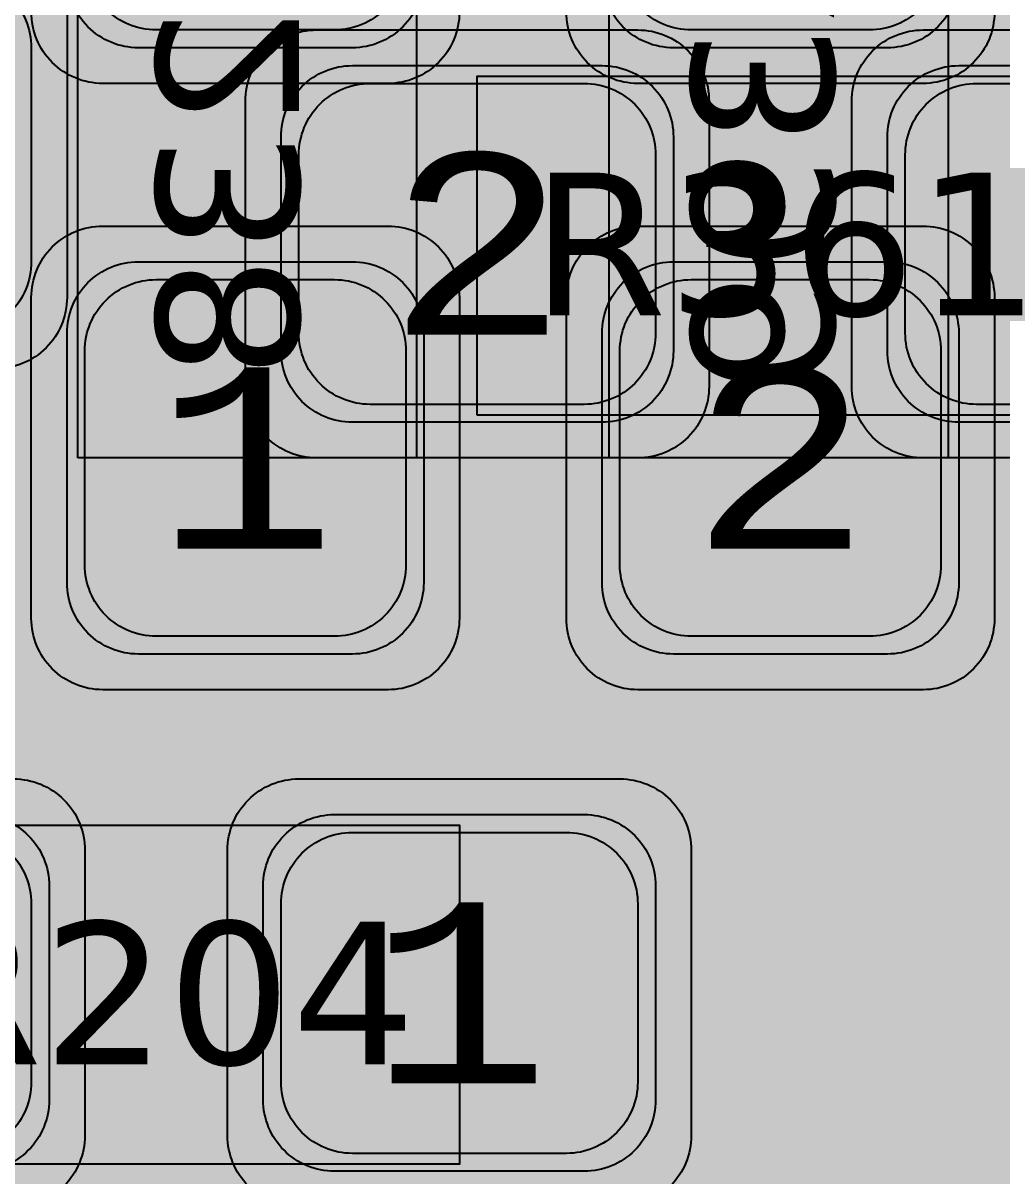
# Model space of a CAD drawing. Extents: x -28 to 199, y -61 to 255.
# Drawn here: x 124.627 to 127.371, y 95.887 to 99.119 of the extents above; entities that cross this region are included whole.
import ezdxf
from ezdxf.enums import TextEntityAlignment as Align

# ---------------------------------------------------------------- set-up
doc = ezdxf.new("R2010")
doc.units = 0
doc.header["$MEASUREMENT"] = 0
for name, color, linetype in [('ASSEMBLY_OUTLINES_BTM', 191, 'CONTINUOUS'), ('ASSEMBLY_OUTLINES_TOP', 102, 'CONTINUOUS'), ('ASSEMBLY_PART_NUMBERS_BTM', 191, 'CONTINUOUS'), ('ASSEMBLY_PART_NUMBERS_TOP', 102, 'CONTINUOUS'), ('ASSEMBLY_REF_DES_BTM', 191, 'CONTINUOUS'), ('ASSEMBLY_REF_DES_TOP', 102, 'CONTINUOUS'), ('DRILL_DRAWING', 21, 'CONTINUOUS'), ('GENERATED_SILKSCREEN_BTM', 255, 'CONTINUOUS'), ('GENERATED_SILKSCREEN_TOP', 140, 'CONTINUOUS'), ('PART_PADS_SMD_BTM', 10, 'CONTINUOUS'), ('PART_PADS_SMD_TOP', 150, 'CONTINUOUS'), ('PIN_NUMBERS_BTM', 8, 'CONTINUOUS'), ('PIN_NUMBERS_TOP', 8, 'CONTINUOUS'), ('PLACEMENT_OUTLINES_BTM', 222, 'CONTINUOUS'), ('PLACEMENT_OUTLINES_TOP', 130, 'CONTINUOUS'), ('PLANE_DATA_LAYER_2', 230, 'CONTINUOUS'), ('PLANE_SHAPES_LAYER_2', 230, 'CONTINUOUS'), ('PLANE_SHAPES_LAYER_3', 81, 'CONTINUOUS'), ('SILKSCREEN_OUTLINES_BTM', 211, 'CONTINUOUS'), ('SILKSCREEN_OUTLINES_TOP', 150, 'CONTINUOUS'), ('SILKSCREEN_REF_DES_BTM', 211, 'CONTINUOUS'), ('SILKSCREEN_REF_DES_TOP', 150, 'CONTINUOUS'), ('SOLDERMASK_PADS_BTM', 12, 'CONTINUOUS'), ('SOLDERMASK_PADS_TOP', 180, 'CONTINUOUS'), ('SOLDERPASTE_PADS_BTM', 12, 'CONTINUOUS'), ('SOLDERPASTE_PADS_TOP', 180, 'CONTINUOUS'), ('TRACES_LAYER_BOTTOM', 10, 'CONTINUOUS'), ('TRACES_LAYER_TOP', 150, 'CONTINUOUS')]:
    doc.layers.add(name, color=color, linetype=linetype)
doc.styles.add('COURIER_NEW', font='COUR.TTF')
doc.styles.add('VERDANA', font='verdana.TTF')
doc.styles.add('VERIBEST_GERBER_0', font='txt')

msp = doc.modelspace()

# ---------------------------------------------------------------- hatches: boundary and pattern name
at = {"layer": 'PLANE_DATA_LAYER_2'}
h = msp.add_hatch(color=256, dxfattribs=at)
h.paths.add_polyline_path([(136.977938, 104.900788, -0.0425166317903881), (136.97684, 104.887899, 0.0425189371191998), (136.969634, 104.803321), (136.969634, 103.8357, -0.1989099556854013), (136.947316, 103.781819), (133.471447, 100.30595, 0.1989122151386173), (133.325, 99.952397), (133.325, 93.813669, -0.1989099556853327), (133.302682, 93.759788), (129.846447, 90.303553, 0.1989122151386193), (129.7, 89.95), (129.7, 82.880885, -0.1989099556853327), (129.677682, 82.827004), (125.372996, 78.522318, -0.1989133663344686), (125.319114, 78.5), (124.008004, 78.5, -0.414213562373095), (123.931804, 78.5762), (123.931804, 78.576201, -0.198909955685367), (123.954122, 78.630082), (124.017393, 78.693353, 0.19891218827251), (124.141873, 78.993873), (124.141873, 81.897836, 0.1989121882725186), (124.017393, 82.198356), (121.315166, 84.900583, 0.1989121882725186), (121.014646, 85.025063), (118.085686, 85.025063, 0.1989121882725125), (117.785166, 84.900583), (115.869335, 82.984752, -0.1989133663344686), (115.815453, 82.962434), (111.980365, 82.962434, 0.1989121882725186), (111.679845, 82.837954), (103.605966, 74.764075, -0.6681819935816116), (103.475884, 74.817956), (103.475884, 75.719902, -0.198909955685367), (103.498202, 75.773783), (112.132258, 84.407839, 0.1989121882725186), (112.256738, 84.708359), (112.256738, 87.766792, -0.5791985093720466), (112.371403, 87.832571, 0.9207095428459576), (113.229816, 89.056434, -0.4687192040466884), (113.229816, 89.173566, 0.4687157595514411), (113.229816, 90.326434, -0.4687192040466884), (113.229816, 90.443566, 0.606460415148791), (112.947726, 91.743467, -0.3380635491738142), (112.891615, 91.816971), (112.891615, 91.816972, -0.1989099556853327), (112.913933, 91.870853), (113.850887, 92.807807, -0.4969605349260798), (113.971222, 92.791213, 0.0686227819462532), (114.033421, 92.709116), (117.000682, 89.741856, -0.198909955685367), (117.023, 89.687975), (117.023, 88.767429, -0.228048003750335), (116.994354, 88.707889, 2.854432025872091), (117.805646, 88.707889, -0.228048003750335), (117.777, 88.767429), (117.777, 89.875696, 0.1989121654681639), (117.666579, 90.142275), (114.699318, 93.109536, -0.1989099556853327), (114.677, 93.163417), (114.677, 100.732571, -0.228048003750335), (114.705646, 100.792111, 0.8407221043194625), (114.090183, 101.915205, -0.5141069145394279), (113.989386, 101.987326), (113.989386, 107.618063, -0.6172571328269955), (114.111169, 107.679126, 1.9943987198418727), (114.111169, 108.720874, -0.617257132826957), (113.989386, 108.781937), (113.989386, 126.654985, 0.032533120066096), (113.985795, 126.710116, -0.0325342524810923), (113.985151, 126.720001), (113.985151, 126.720002, -0.6681819935815638), (114.115233, 126.773883), (114.280695, 126.608421, 0.1989121654681736), (114.547274, 126.498), (122.056386, 126.498, -0.1989133663344687), (122.110268, 126.475682), (126.281524, 122.304426, -0.198909955685367), (126.303842, 122.250545), (126.303842, 122.119158, 0.1236662247943365), (126.348588, 121.941012, -0.1606780001424822), (126.356831, 121.893987, 0.3606560929037287), (126.788539, 121.185359, -0.7687174069834758), (126.778046, 121.038457, 7.647506935409171), (127.111461, 121.014641, -0.7687174069834617), (127.121954, 121.161543, 0.6405844281364371), (127.405646, 122.307889, -0.2280480037503427), (127.377, 122.367429), (127.377, 126.6738, -0.414213562373095), (127.4532, 126.75), (128.865978, 126.75, -0.414213562373095), (128.942178, 126.6738), (128.942178, 126.673799, -0.1989099556854013), (128.91986, 126.619918), (128.533421, 126.233479, 0.1989121654681667), (128.423, 125.9669), (128.423, 123.567429, -0.2280480037503427), (128.394354, 123.507889, 2.8544320258721156), (129.205646, 123.507889, -0.2280480037503427), (129.177, 123.567429), (129.177, 125.779179, -0.1989099556854013), (129.199318, 125.83306), (129.986579, 126.62032, 0.0741021212229936), (130.052722, 126.70963, -0.277099918590679), (130.119973, 126.75), (130.174273, 126.75, -0.403683824490227), (130.250423, 126.676549, 0.1956893404127855), (130.451391, 126.229628, -0.2050724899553478), (130.475, 126.174486), (130.475, 122.295253, 0.1989121882725126), (130.59948, 121.994733), (131.330527, 121.263686, -0.1989099556854013), (131.352845, 121.209805), (131.352845, 114.763663, -0.8295497216643613), (131.205645, 114.735997, 0.8295609199568306), (129.95, 114.500001), (129.95, 114.499999, 0.8295609199568306), (131.205645, 114.264003, -0.8295497216643613), (131.352845, 114.236337), (131.352845, 111.668815, -0.198909955685367), (131.330527, 111.614934), (130.692799, 110.977206, 0.1989121882725064), (130.568319, 110.676686), (130.568319, 108.164856, -0.5413714910477632), (130.461467, 108.095093, 0.5413712452295936), (129.55, 107.500001), (129.55, 107.499999, 0.5413712452295937), (130.461467, 106.904907, -0.5413714910477633), (130.568319, 106.835144), (130.568319, 97.583681, 0.1490008545897866), (130.64056, 97.346645, -0.1489978148350905), (130.653512, 97.304146), (130.653512, 97.304145, -0.1942207066511618), (130.632158, 97.251246, 0.5485069438402771), (130.888539, 96.185359, -0.7687174069834758), (130.878046, 96.038457, 7.647506935409185), (131.211461, 96.014641, -0.7687174069834617), (131.221954, 96.161543, 0.6100588580781182), (131.548609, 97.270372, -0.2050724899553477), (131.525, 97.325514), (131.525, 97.477, 0.1677021551964094), (131.434538, 97.739125, -0.1677006453007844), (131.418319, 97.786122), (131.418319, 99.596475, -0.6231693714019529), (131.541139, 99.656749, 0.6231768727902992), (132.75, 100.25, 0.2119397726903838), (132.503162, 100.806173, -0.3779195606310377), (132.491822, 100.906327, 0.943356937975585), (131.551481, 101.648536, -0.6897061753667568), (131.418319, 101.69915), (131.418319, 102.749052, -0.7432602490610456), (131.558052, 102.791123, 0.507237571601238), (132.605828, 102.741787, -0.1165650662333721), (132.633526, 102.76327, 0.0896815058504722), (132.757792, 102.84948), (133.304231, 103.395919, 0.1989121882725186), (133.428711, 103.696439), (133.428711, 113.150158, -0.198909955685367), (133.451029, 113.204039), (134.00052, 113.75353, 0.1989121882725125), (134.125, 114.05405), (134.125, 115.174486, -0.2050724899553477), (134.148609, 115.229628, 2.4974351542811806), (133.251391, 115.229628, -0.2050724899553478), (133.275, 115.174486), (133.275, 114.261653, -0.198909955685367), (133.252682, 114.207772), (132.703191, 113.658281, 0.1989121882725126), (132.578711, 113.357761), (132.578711, 103.904042, -0.1989099556853327), (132.556393, 103.850161), (132.460599, 103.754367, -0.3152207587686722), (132.374533, 103.739179, 0.3712566469041549), (131.558052, 103.508877, -0.7432602490609853), (131.418319, 103.550948), (131.418319, 110.469083, -0.1989099556854013), (131.440637, 110.522964), (132.078365, 111.160692, 0.1989121882725248), (132.202845, 111.461212), (132.202845, 119.995489, -0.6681819935816593), (132.332927, 120.04937), (136.401408, 115.980889, -0.1989099556853327), (136.423726, 115.927008), (136.423726, 114.512395, -0.1989099556853327), (136.401408, 114.458514), (135.933735, 113.990841, -0.6681819935816593), (135.803653, 114.044722), (135.803653, 114.044723, -0.0900388652559256), (135.808516, 114.071509, 4.621395072748782), (135.428491, 113.691484, -0.5237901792127903), (135.531477, 113.620147), (135.531477, 113.620146, -0.1989099556853327), (135.509159, 113.566265), (133.808701, 111.865807, 0.1989122151386246), (133.662254, 111.512254), (133.662254, 107.537746, 0.1989122151386246), (133.808701, 107.184193), (135.333909, 105.658985, -0.1650613667127099), (135.355574, 105.615061, 0.6437565302444234), (136.487538, 105.270109, -0.5051906878791393), (136.609743, 105.259398, 0.1480370251817164), (136.933858, 104.969889, -0.2917988228267626), (136.977938, 104.900789)], flags=0)
h.paths.add_polyline_path([(113.85, 87, -0.9999999999999999), (115.15, 87, -0.9999999999999999)], flags=0)
h.paths.add_polyline_path([(115.25, 125.5, -0.9999999999999999), (116.55000000000001, 125.5, -0.9999999999999999)], flags=0)
h.paths.add_polyline_path([(114.75, 123, -0.9999999999999999), (116.75, 123, -0.9999999999999999)], flags=0)
h.paths.add_polyline_path([(116.232776, 95.682577, 0.7726673183828902), (117.45, 95.999999), (117.45, 96, 0.7083066378647846), (116.29314, 96.40693, -0.531760018124995), (116.167224, 96.417423, 0.772667318382902), (114.95, 96.100001), (114.95, 96.1, 0.7083066378647764), (116.10686, 95.69307, -0.5317600181249857)], flags=0)
h.paths.add_polyline_path([(117.421331, 99.860255, 3.363991928619301), (117.304585, 100.560731, -0.5417095603560502), (117.178669, 100.539745, 3.3639919286193174), (117.295415, 99.839269, -0.5417095603560539)], flags=0)
h.paths.add_polyline_path([(117.44999999999999, 92.3, -0.9999999999999999), (118.75, 92.3, -0.9999999999999999)], flags=0)
h.paths.add_polyline_path([(119.55, 113.4, -0.9999999999999999), (120.85000000000001, 113.4, -0.9999999999999999)], flags=0)
h.paths.add_polyline_path([(119.75, 109.5, -0.9999999999999999), (121.25, 109.5, -0.9999999999999999)], flags=0)
h.paths.add_polyline_path([(120.35, 98.8, -0.9999999999999999), (121.65, 98.8, -0.9999999999999999)], flags=0)
h.paths.add_polyline_path([(120.35, 111.4, -0.9999999999999999), (121.65, 111.4, -0.9999999999999999)], flags=0)
h.paths.add_polyline_path([(120.457283, 123.057713, -0.5359062211731089), (120.330385, 123.05719, 1.3513703040546192), (119.123088, 121.573751, -0.3050494922752397), (119.170567, 121.503171), (119.170567, 121.50317, -0.198909955685367), (119.148249, 121.449289), (118.350727, 120.651767, 0.1989121882725187), (118.226247, 120.351247), (118.226247, 106.65885, -0.198909955685367), (118.203929, 106.604969), (117.471074, 105.872114, -0.205074051956066), (117.415388, 105.849817, 2.455220229755274), (118.05, 105.2), (118.05, 105.199998, 0.0059190874028198), (118.049817, 105.215386, -0.0058690278396138), (118.049796, 105.217175), (118.049796, 105.217193, -0.198909955685367), (118.072114, 105.271074), (118.951767, 106.150727, 0.1989121882725038), (119.076247, 106.451247), (119.076247, 120.143644, -0.198909955685367), (119.098565, 120.197525), (120.108818, 121.207778, -0.0494623730732118), (120.12045, 121.217311, 0.0494618080928846), (120.185326, 121.27048), (120.787867, 121.873021, 0.0494618080928846), (120.841036, 121.937897, -0.0494623730731728), (120.850569, 121.949529), (120.928926, 122.027886, -0.2050740519560306), (120.984612, 122.050183, 1.6971064696081972)], flags=0)
h.paths.add_polyline_path([(121.25, 117.75, -0.9999999999999999), (122.75, 117.75, -0.9999999999999999)], flags=0)
h.paths.add_polyline_path([(122.05, 111.4, -0.9999999999999999), (123.35000000000001, 111.4, -0.9999999999999999)], flags=0)
h.paths.add_polyline_path([(123.29571, 88.162026, 1.6796277836471416), (121.75, 89), (121.75, 88.999999, 0.2324567467697626), (122.139102, 88.20829, -0.3917746108587368), (122.156291, 88.106204, 0.1460189195089194), (122.05, 87.750001), (122.05, 87.75, 1.2874404369000827), (123.270422, 88.061638, -0.3917717789363406)], flags=0)
h.paths.add_polyline_path([(122.65, 105.6, 3.3327468859538776), (123.044022, 106.197474, -0.5991018826014798), (122.939092, 106.281417, 0.0458969718785636), (122.95, 106.399998), (122.95, 106.4, 0.9999999999999999), (121.65, 106.4, 0.2331537315633807), (121.904279, 105.88434, -0.74720291741978), (121.851814, 105.747931, 2.557353807463251), (122.45, 105.1, 0.2331537315633762), (122.195721, 105.61566, -0.74720291741978), (122.248186, 105.752069, 0.121739685827647), (122.555978, 105.802526, -0.599101882601538), (122.660908, 105.718583, 0.0458969718785636), (122.65, 105.600002)], flags=0)
h.paths.add_polyline_path([(123.776372, 102.215741, 2.268015238537925), (122.670454, 102.273947, -0.1736308664859839), (122.687772, 102.22558, -0.157828441953958), (122.673316, 102.180924, 1.8365540169308305), (123.763761, 102.123532, -0.3408039055902447)], flags=0)
h.paths.add_polyline_path([(125.85, 89.1, -0.9999999999999999), (127.15, 89.1, -0.9999999999999999)], flags=0)
h.paths.add_polyline_path([(126.05, 118.8, -0.9999999999999999), (127.35000000000001, 118.8, -0.9999999999999999)], flags=0)
h.paths.add_polyline_path([(126.25, 103.7, -0.9999999999999999), (127.55000000000001, 103.7, -0.9999999999999999)], flags=0)
h.paths.add_polyline_path([(126.35, 85.4, -0.9999999999999999), (127.65, 85.4, -0.9999999999999999)], flags=0)
h.paths.add_polyline_path([(126.35, 87.3, -0.9999999999999999), (127.65, 87.3, -0.9999999999999999)], flags=0)
h.paths.add_polyline_path([(126.75, 115.5, -0.9999999999999999), (128.25, 115.5, -0.9999999999999999)], flags=0)
h.paths.add_polyline_path([(127.25, 83.2, -0.9999999999999999), (128.55, 83.2, -0.9999999999999999)], flags=0)
h.paths.add_polyline_path([(129.5, 95.5), (129.5, 95.500001, 0.2347951257838049), (129.202889, 96.097823, -0.2347971625886518), (129.172702, 96.158562), (129.172702, 96.158563, -0.1989099556854013), (129.19502, 96.212444), (129.356027, 96.373451, 0.1989121882725038), (129.480507, 96.673971), (129.480507, 106.455132, 0.1989121882725038), (129.356027, 106.755652), (126.719253, 109.392426, -0.198909955685367), (126.696935, 109.446307), (126.696935, 110.90022, -0.67775882677704), (126.828419, 110.952662, 2.507233776086384), (126.828419, 111.847338, -0.6777588267769905), (126.696935, 111.89978), (126.696935, 112.86566, 0.1989121882725038), (126.572455, 113.16618), (124.983033, 114.755602, -0.1989099556854013), (124.960715, 114.809483), (124.960715, 119.828112, -0.198909955685367), (124.983033, 119.881993), (125.328926, 120.227886, -0.205074051956065), (125.384612, 120.250183, 2.4552148235298628), (124.75, 120.900002, 0.0059190874028197), (124.750183, 120.884614, -0.0058690278396127), (124.750204, 120.882825), (124.750204, 120.882807, -0.198909955685367), (124.727886, 120.828926), (124.494453, 120.595493, -0.6681819935815638), (124.364371, 120.649374), (124.364371, 120.717126, 0.1989121882725125), (124.239891, 121.017646), (123.147318, 122.110219, -0.198909955685367), (123.125, 122.1641), (123.125, 122.174486, -0.2050724899553477), (123.148609, 122.229628, 2.4974351542811517), (122.251391, 122.229628, -0.2050724899553829), (122.275, 122.174486), (122.275, 121.956497, 0.1989121882725126), (122.39948, 121.655977), (123.492053, 120.563404, -0.198909955685367), (123.514371, 120.509523), (123.514371, 114.406551, 0.19891218827251), (123.638851, 114.106031), (125.318568, 112.426314, -0.198909955685367), (125.340886, 112.372433), (125.340886, 108.878879, 0.1989121882725126), (125.465366, 108.578359), (127.852682, 106.191043, -0.1989099556853327), (127.875, 106.137162), (127.875, 101.425514, -0.2050724899553478), (127.851391, 101.370372, 0.8159834667607626), (128.527623, 100.291159, -0.5233351739894394), (128.630507, 100.219784), (128.630507, 96.881574, -0.1989099556853327), (128.608189, 96.827693), (128.405604, 96.625108, -0.1809134408217212), (128.357013, 96.602974, 0.147660489474916), (128.127329, 96.515812, -0.1654600424582982), (128.080857, 96.5), (127.85, 96.5, 0.1989121882725099), (127.54948, 96.37552), (127.49948, 96.32552, 0.1357250226602834), (127.387774, 96.128414, -0.5450822061688504), (127.266471, 96.087288, 1.9695384942564944), (127.217953, 94.87725, -0.3731724528837284), (127.317035, 94.864977, 0.4338714127250044), (128.266221, 94.847079, -0.3498081147665029), (128.360455, 94.859099, 0.5848883345755964)], flags=0)
h.paths.add_polyline_path([(130.373451, 92.726979, 7.377999984181714), (130.373451, 93.073021, -0.7612838800058466), (130.226549, 93.073021, 7.377999984181725), (130.226549, 92.726979, -0.7612838800058466)], flags=0)
at = {"layer": 'PLANE_SHAPES_LAYER_2'}
h = msp.add_hatch(color=256, dxfattribs=at)
h.paths.add_polyline_path([(169.5, 129.25), (149.5, 129.25), (142.25, 122), (142.25, 90.5), (147.5, 90.5), (147.5, 80), (154, 80), (154, 69.25), (131.75, 69.25), (131.75, 73.25), (121.25, 73.25), (121.25, 81), (110.5, 81), (110.5, 125.75), (106.5, 125.75), (106.5, 128.75), (93.5, 128.75), (93.5, 120.25), (91.75, 120.25), (91.75, 121.5), (80, 121.5), (80, 118.25), (73.25, 118.25), (73.25, 124.5), (67.5, 124.5), (67.5, 128), (57.75, 128), (57.75, 120.25), (55.25, 120.25), (55.25, 121.5), (47.5, 121.5), (47.5, 119), (35, 119), (35, 134.75), (32.75, 134.75), (32.75, 159.75), (29.25, 159.75), (29.25, 175.25), (22.5, 175.25), (22.5, 195.25), (17.25, 195.25), (17.25, 198), (22.5, 198), (22.5, 216.5), (40.25, 216.5), (40.25, 235.5), (54.5, 235.5), (54.5, 254), (87.25, 254), (87.25, 236.25), (86.25, 236.25), (86.25, 228.75), (81, 228.75), (81, 218.75), (95.25, 218.75), (95.25, 194.5), (87, 194.5), (87, 172), (131.1, 172), (131.1, 208.75), (115.5, 208.75), (115.5, 213.75), (106.75, 213.75), (106.75, 218.75), (110.25, 222.25), (110.25, 226.25), (142.5, 226.25), (142.5, 221.5), (160.5, 221.5), (160.5, 240.75), (169.5, 240.75)])
h.paths.add_polyline_path([(35.5, 149.5), (41.75, 149.5), (41.75, 152), (39.25, 152), (39.25, 154), (37.75, 154), (37.75, 152), (35.5, 152)], flags=16)
h.paths.add_polyline_path([(37.5, 125.75), (37.5, 128.75), (42.75, 128.75), (42.75, 125.75)], flags=16)
h.paths.add_polyline_path([(52, 127.75), (52, 130.75), (54.25, 130.75), (54.25, 127.75)], flags=16)
h.paths.add_polyline_path([(50.75, 219.5), (50.75, 226.5), (71.75, 226.5), (71.75, 219.5)], flags=16)
h.paths.add_polyline_path([(66.5, 150.75), (66.5, 177.5), (72.25, 177.5), (72.25, 150.75)], flags=16)
h.paths.add_polyline_path([(47.25, 185.25), (73, 185.25), (73, 188.25), (70.25, 188.25), (70.25, 191), (47.25, 191)], flags=16)
h.paths.add_polyline_path([(84.5, 208), (84.5, 212.75), (85, 212.75), (85, 208)], flags=16)
h.paths.add_polyline_path([(61.5, 137.25), (87.75, 137.25), (87.75, 140.5), (84.75, 140.5), (84.75, 143), (61.5, 143)], flags=16)
h.paths.add_polyline_path([(88.75, 127), (88.75, 130), (91, 130), (91, 127)], flags=16)
h.paths.add_polyline_path([(85.5, 130.25), (85.5, 132.5), (91, 132.5), (91, 130.25)], flags=16)
h.paths.add_polyline_path([(108.75, 142.25), (135.75, 142.25), (135.75, 145.75), (132.25, 145.75), (132.25, 149), (108.75, 149)], flags=16)
h.paths.add_polyline_path([(114.25, 126.75), (140.75, 126.75), (140.75, 129.75), (137.25, 129.75), (137.25, 133), (114.25, 133)], flags=16)
h.paths.add_polyline_path([(155.25, 180.25), (166.25, 180.25), (166.25, 186.25), (152.25, 186.25), (152.25, 183), (155.25, 183)], flags=16)
at = {"layer": 'PLANE_SHAPES_LAYER_3'}
h = msp.add_hatch(color=256, dxfattribs=at)
h.paths.add_polyline_path([(169.5, 129.25), (149.5, 129.25), (142.25, 122), (142.25, 90.5), (147.5, 90.5), (147.5, 80), (154, 80), (154, 69.25), (131.75, 69.25), (131.75, 73.25), (121.25, 73.25), (121.25, 81), (110.5, 81), (110.5, 125.75), (106.5, 125.75), (106.5, 128.75), (93.5, 128.75), (93.5, 120.25), (91.75, 120.25), (91.75, 121.5), (80, 121.5), (80, 118.25), (73.25, 118.25), (73.25, 124.5), (67.5, 124.5), (67.5, 127.75), (58.25, 127.75), (58.25, 130.25), (88.75, 130.25), (88.75, 127), (91, 127), (91, 132.5), (55, 132.5), (55, 131.25), (52, 131.25), (52, 127.75), (55, 127.75), (55, 127.25), (57.75, 127.25), (57.75, 120.25), (55.25, 120.25), (55.25, 121.5), (47.5, 121.5), (47.5, 119), (35, 119), (35, 134.75), (32.75, 134.75), (32.75, 159.75), (29.25, 159.75), (29.25, 175.25), (22.5, 175.25), (22.5, 195.25), (17.25, 195.25), (17.25, 198), (22.5, 198), (22.5, 216.5), (40.25, 216.5), (40.25, 235.5), (54.5, 235.5), (54.5, 254), (87.25, 254), (87.25, 236.25), (86.25, 236.25), (86.25, 228.75), (81, 228.75), (81, 218.75), (95.25, 218.75), (95.25, 194.5), (87, 194.5), (87, 172), (131.1, 172), (131.1, 208.75), (115.5, 208.75), (115.5, 213.75), (106.75, 213.75), (106.75, 218.75), (110.25, 222.25), (110.25, 226.25), (142.5, 226.25), (142.5, 221.5), (160.5, 221.5), (160.5, 240.75), (169.5, 240.75)])
h.paths.add_polyline_path([(35.5, 149.5), (41.75, 149.5), (41.75, 152), (39.25, 152), (39.25, 154), (37.75, 154), (37.75, 152), (35.5, 152)], flags=16)
h.paths.add_polyline_path([(37.5, 125.75), (37.5, 128.75), (42.75, 128.75), (42.75, 125.75)], flags=16)
h.paths.add_polyline_path([(50.75, 219.5), (50.75, 226.5), (71.75, 226.5), (71.75, 219.5)], flags=16)
h.paths.add_polyline_path([(66.5, 150.75), (66.5, 177.5), (72.25, 177.5), (72.25, 150.75)], flags=16)
h.paths.add_polyline_path([(47.25, 185.25), (73, 185.25), (73, 188.25), (70.25, 188.25), (70.25, 191), (47.25, 191)], flags=16)
h.paths.add_polyline_path([(84.5, 208), (84.5, 212.75), (85, 212.75), (85, 208)], flags=16)
h.paths.add_polyline_path([(61.5, 137.25), (87.75, 137.25), (87.75, 140.5), (84.75, 140.5), (84.75, 143), (61.5, 143)], flags=16)
h.paths.add_polyline_path([(108.75, 142.25), (135.75, 142.25), (135.75, 145.75), (132.25, 145.75), (132.25, 149), (108.75, 149)], flags=16)
h.paths.add_polyline_path([(114.25, 126.75), (140.75, 126.75), (140.75, 129.75), (137.25, 129.75), (137.25, 133), (114.25, 133)], flags=16)
h.paths.add_polyline_path([(155.25, 180.25), (166.25, 180.25), (166.25, 186.25), (152.25, 186.25), (152.25, 183), (155.25, 183)], flags=16)

# ---------------------------------------------------------------- linework, layer by layer
at = {"layer": 'ASSEMBLY_OUTLINES_BTM'}
for points in [[(124.78, 97.9), (124.78, 99.6), (125.73, 99.6), (125.73, 97.9)], [(126.27, 97.9), (126.27, 99.6), (127.22, 99.6), (127.22, 97.9)]]:
    msp.add_lwpolyline(points, close=True, dxfattribs=at)
at = {"layer": 'ASSEMBLY_OUTLINES_TOP'}
for points in [[(125.9, 98.02), (125.9, 98.97), (127.6, 98.97), (127.6, 98.02)], [(124.15, 95.920002), (124.15, 96.870002), (125.85, 96.870002), (125.85, 95.920002)]]:
    msp.add_lwpolyline(points, close=True, dxfattribs=at)
at = {"layer": 'GENERATED_SILKSCREEN_BTM', "const_width": 0.15}
for points in [[(124.780005, 98.466164, 1.1642e-05), (124.779995, 98.466156), (124.779995, 99.033844, 1.1642e-05), (124.780005, 99.033836), (124.780005, 98.466164)], [(125.730005, 98.457902, 1.22306e-05), (125.729995, 98.457911), (125.729995, 99.042089, 1.22306e-05), (125.730005, 99.042098), (125.730005, 98.457902)], [(126.270005, 98.457911, 1.22306e-05), (126.269995, 98.457902), (126.269995, 99.042098, 1.22306e-05), (126.270005, 99.042089), (126.270005, 98.457911)], [(127.220005, 98.466156, 1.1642e-05), (127.219995, 98.466164), (127.219995, 99.033836, 1.1642e-05), (127.220005, 99.033844), (127.220005, 98.466156)]]:
    msp.add_lwpolyline(points, format="xyb", dxfattribs=at)
for points in [[(125.21212, 96.15612), (125.34732, 96.26572), (125.34972, 96.26732), (125.35132, 96.26972), (125.35212, 96.27212), (125.35212, 96.27452), (125.35132, 96.28012), (125.34812, 96.28572), (125.34412, 96.28972), (125.33932, 96.29292), (125.33372, 96.29372), (125.32812, 96.29212), (125.19772, 96.18572), (124.93932, 96.18572), (124.81452, 96.28652), (124.81452, 96.43532), (124.93772, 96.53692), (125.07052, 96.53692), (125.07692, 96.53852), (125.08092, 96.54172), (125.08332, 96.54732), (125.08412, 96.55292), (125.08332, 96.55852), (125.08092, 96.56332), (125.07692, 96.56732), (125.07052, 96.56892), (124.93772, 96.56892), (124.81452, 96.67052), (124.81452, 96.81932), (124.93932, 96.92012), (125.19772, 96.92012), (125.32812, 96.81372), (125.33372, 96.81212), (125.33932, 96.81292), (125.34412, 96.81532), (125.34812, 96.82012), (125.35132, 96.82492), (125.35212, 96.83052), (125.35212, 96.83372), (125.35132, 96.83612), (125.34972, 96.83852), (125.34732, 96.84012), (125.21212, 96.94972), (125.20972, 96.95052), (125.20732, 96.95132), (125.20652, 96.95212), (125.20332, 96.95292), (124.93372, 96.95292), (124.92972, 96.95212), (124.92812, 96.95132), (124.92652, 96.95052), (124.92332, 96.94972), (124.78812, 96.84012), (124.78572, 96.83612), (124.78492, 96.83292), (124.78332, 96.83052), (124.78252, 96.82732), (124.78252, 96.66252), (124.78332, 96.66012), (124.78492, 96.65452), (124.78572, 96.65052), (124.78812, 96.64892), (124.90572, 96.55292), (124.78812, 96.45692), (124.78732, 96.45532), (124.78572, 96.45372), (124.78492, 96.45292), (124.78492, 96.45132), (124.78332, 96.44572), (124.78252, 96.44332), (124.78252, 96.27852), (124.78332, 96.27452), (124.78492, 96.27132), (124.78572, 96.26812), (124.78812, 96.26572), (124.92332, 96.15612), (124.92652, 96.15452), (124.92732, 96.15372), (124.92972, 96.15372), (124.93052, 96.15292), (124.93132, 96.15292), (124.93372, 96.15292), (125.20332, 96.15292), (125.20652, 96.15372), (125.20972, 96.15452), (125.21212, 96.15612)], [(125.67852, 96.94972), (125.54412, 96.84012), (125.54172, 96.83612), (125.54092, 96.83292), (125.53932, 96.83052), (125.53852, 96.82732), (125.53852, 96.71772), (125.53932, 96.71452), (125.54092, 96.70972), (125.54172, 96.70572), (125.54412, 96.70412), (126.07692, 96.27132), (126.07692, 96.18572), (125.55452, 96.18572), (125.54892, 96.18412), (125.54412, 96.18092), (125.54172, 96.17532), (125.54092, 96.16892), (125.54172, 96.16332), (125.54412, 96.15772), (125.54892, 96.15452), (125.55452, 96.15292), (126.09372, 96.15292), (126.10012, 96.15452), (126.10412, 96.15852), (126.10812, 96.16252), (126.10972, 96.16892), (126.10972, 96.27852), (126.10892, 96.28092), (126.10732, 96.28652), (126.10572, 96.28892), (126.10492, 96.29052), (126.10252, 96.29212), (125.57052, 96.72572), (125.57052, 96.81932), (125.69532, 96.92012), (125.95372, 96.92012), (126.08412, 96.81372), (126.08972, 96.81212), (126.09532, 96.81292), (126.10012, 96.81532), (126.10412, 96.82012), (126.10652, 96.82492), (126.10732, 96.83052), (126.10652, 96.83612), (126.10492, 96.83852), (126.10252, 96.84012), (125.96812, 96.94972), (125.96492, 96.95052), (125.96332, 96.95132), (125.96172, 96.95212), (125.95852, 96.95292), (125.68892, 96.95292), (125.68572, 96.95212), (125.68412, 96.95132), (125.68172, 96.95052), (125.67852, 96.94972)], [(126.72252, 96.15612), (126.85692, 96.26572), (126.86092, 96.26812), (126.86172, 96.27132), (126.86332, 96.27452), (126.86412, 96.27852), (126.86412, 96.82732), (126.86332, 96.83132), (126.86172, 96.83452), (126.86012, 96.83612), (126.85932, 96.83772), (126.85772, 96.84012), (126.72252, 96.94972), (126.72012, 96.95052), (126.71772, 96.95132), (126.71692, 96.95212), (126.71372, 96.95292), (126.44412, 96.95292), (126.44012, 96.95212), (126.43852, 96.95132), (126.43612, 96.95052), (126.43372, 96.94972), (126.29852, 96.84012), (126.29532, 96.83612), (126.29372, 96.82972), (126.29452, 96.82492), (126.29612, 96.82092), (126.29852, 96.81772), (126.30252, 96.81452), (126.30652, 96.81212), (126.31052, 96.81132), (126.31452, 96.81132), (126.31772, 96.81372), (126.44972, 96.92012), (126.70812, 96.92012), (126.83132, 96.81932), (126.83132, 96.28652), (126.70812, 96.18572), (126.44972, 96.18572), (126.31772, 96.29212), (126.31452, 96.29372), (126.31052, 96.29452), (126.30652, 96.29372), (126.30252, 96.29132), (126.29852, 96.28812), (126.29612, 96.28412), (126.29452, 96.27932), (126.29372, 96.27452), (126.29532, 96.26972), (126.29852, 96.26572), (126.43372, 96.15612), (126.43692, 96.15452), (126.43772, 96.15372), (126.44012, 96.15372), (126.44092, 96.15292), (126.44172, 96.15292), (126.44412, 96.15292), (126.71372, 96.15292), (126.71692, 96.15372), (126.72012, 96.15452), (126.72252, 96.15612)]]:
    msp.add_lwpolyline(points, dxfattribs=at)
at = {"layer": 'GENERATED_SILKSCREEN_TOP', "const_width": 0.15}
for points in [[(127.033844, 98.970005, 1.1642e-05), (127.033836, 98.969995), (126.466164, 98.969995, 1.1642e-05), (126.466156, 98.970005), (127.033844, 98.970005)], [(127.042098, 98.019995), (126.457902, 98.019995, 1.22306e-05), (126.457911, 98.020005), (127.042089, 98.020005, 1.22306e-05), (127.042098, 98.019995)], [(127.552341, 97.044455), (127.246741, 97.044455, -0.0990195133), (127.246739, 97.044455), (127.240339, 97.045255, -0.184527553), (127.240336, 97.045257), (127.237137, 97.049255, -0.1845275523), (127.237135, 97.049258), (127.234735, 97.054858), (127.234735, 97.054859), (127.233935, 97.060459), (127.233935, 97.060461), (127.234735, 97.066861), (127.234735, 97.066862), (127.237135, 97.072462, -0.0970216498), (127.237136, 97.072464), (127.240336, 97.075664, -0.2133768066), (127.24034, 97.075665), (127.246739, 97.077265, -0.0990195133), (127.246741, 97.077265), (127.386735, 97.077265), (127.386735, 97.778044), (127.258744, 97.598857), (127.254744, 97.594058, -0.184527553), (127.254742, 97.594055), (127.252342, 97.593255, -0.1454891684), (127.252339, 97.593255), (127.249141, 97.593255, -0.0990195133), (127.249139, 97.593255), (127.243539, 97.594855, -0.1119910925), (127.243537, 97.594856), (127.238739, 97.598055, -0.1622776597), (127.238736, 97.598056), (127.234736, 97.602056, -0.213376806), (127.234735, 97.60206), (127.232337, 97.606856, -0.2360679779), (127.232335, 97.60686), (127.232335, 97.612462), (127.232345, 97.612485), (127.234735, 97.618062, -0.1622776602), (127.234737, 97.618064), (127.390735, 97.837262, -0.1119910934), (127.390736, 97.837264), (127.393936, 97.840464, -0.2617450014), (127.393941, 97.840465), (127.397136, 97.842063, -0.2360679775), (127.39714, 97.842065), (127.401139, 97.842065, -0.0990195133), (127.401141, 97.842065), (127.405141, 97.841265), (127.410741, 97.840465, -0.1119910925), (127.410743, 97.840464), (127.414742, 97.838065, -0.2052577018), (127.414745, 97.838062), (127.417144, 97.834063, -0.1119910928), (127.417145, 97.834061), (127.417945, 97.828461), (127.417945, 97.077265), (127.558739, 97.077265, -0.0990195133)], [(127.558739, 97.077255), (127.41794, 97.077255, -0.4142135624), (127.417935, 97.07726), (127.417935, 97.828459), (127.417135, 97.834059), (127.414736, 97.838056), (127.410739, 97.840455), (127.405139, 97.841255), (127.401139, 97.842055), (127.39714, 97.842055), (127.393945, 97.840457, -0.0710678117), (127.393944, 97.840456), (127.390744, 97.837256, -0.0710678116), (127.390743, 97.837255), (127.234745, 97.618058), (127.232345, 97.612458), (127.232345, 97.60686), (127.234743, 97.602065, -0.0710678123), (127.234744, 97.602064), (127.238744, 97.598064, -0.0493889889), (127.238744, 97.598063), (127.243542, 97.594865), (127.249141, 97.593265), (127.252338, 97.593265), (127.254738, 97.594065), (127.258736, 97.598863), (127.386736, 97.778063, -0.7207592198), (127.386745, 97.77806), (127.386745, 97.07726, -0.4142135624), (127.38674, 97.077255), (127.246741, 97.077255), (127.240344, 97.075656), (127.237144, 97.072456), (127.234745, 97.066858), (127.233945, 97.06046), (127.234745, 97.054862), (127.237145, 97.049262), (127.240343, 97.045265), (127.246741, 97.044465), (127.552348, 97.044465, 7.1803e-06)], [(125.283844, 96.870007, 1.1642e-05), (125.283836, 96.869997), (124.716164, 96.869997, 1.1642e-05), (124.716156, 96.870007), (125.283844, 96.870007)], [(125.292098, 95.919997), (124.707902, 95.919997, 1.22306e-05), (124.707911, 95.920007), (125.292089, 95.920007, 1.22306e-05), (125.292098, 95.919997)]]:
    msp.add_lwpolyline(points, format="xyb", dxfattribs=at)
for points in [[(125.42994, 97.54046), (125.43234, 97.54206), (125.43314, 97.54606), (125.43554, 97.55006), (125.43554, 97.55406), (125.43554, 97.71886), (125.43554, 97.72286), (125.43314, 97.72526), (125.43314, 97.72766), (125.43234, 97.72846), (125.43154, 97.72926), (125.42994, 97.73086), (125.29394, 97.84126), (125.28994, 97.84286), (125.28674, 97.84366), (125.28354, 97.84446), (124.88034, 97.84446), (124.87314, 97.84286), (124.86834, 97.83886), (124.86434, 97.83406), (124.86274, 97.82846), (124.86274, 97.06046), (124.86434, 97.05406), (124.86834, 97.05006), (124.87314, 97.04766), (124.87874, 97.04686), (124.88514, 97.04766), (124.89074, 97.05006), (124.89474, 97.05406), (124.89634, 97.06046), (124.89634, 97.42846), (125.27234, 97.42846), (125.40354, 97.05566), (125.40674, 97.05006), (125.41234, 97.04686), (125.41874, 97.04606), (125.42354, 97.04766), (125.42834, 97.05006), (125.43234, 97.05406), (125.43474, 97.05966), (125.43314, 97.06606), (125.30194, 97.43886), (125.42994, 97.54046)], [(125.76994, 97.56926), (125.76674, 97.56846), (125.76434, 97.56766), (125.76114, 97.56606), (125.65234, 97.47806), (125.65234, 97.81166), (126.17474, 97.81166), (126.18034, 97.81326), (126.18514, 97.81646), (126.18754, 97.82206), (126.18834, 97.82766), (126.18754, 97.83406), (126.18514, 97.83886), (126.18034, 97.84286), (126.17474, 97.84446), (125.63474, 97.84446), (125.62914, 97.84286), (125.62434, 97.83886), (125.62034, 97.83406), (125.61874, 97.82846), (125.61874, 97.44366), (125.61954, 97.43806), (125.62194, 97.43406), (125.62514, 97.43166), (125.63074, 97.43006), (125.63474, 97.42846), (125.63794, 97.42766), (125.64194, 97.42846), (125.64514, 97.43086), (125.77554, 97.53726), (126.03394, 97.53726), (126.15874, 97.43566), (126.15874, 97.17806), (126.03394, 97.07806), (125.77554, 97.07806), (125.64514, 97.18366), (125.63954, 97.18606), (125.63474, 97.18606), (125.62994, 97.18286), (125.62514, 97.17886), (125.62194, 97.17326), (125.62114, 97.16766), (125.62194, 97.16206), (125.62594, 97.15806), (125.76114, 97.04766), (125.76354, 97.04606), (125.76674, 97.04606), (125.76994, 97.04446), (126.03954, 97.04446), (126.04194, 97.04446), (126.04274, 97.04526), (126.04354, 97.04526), (126.04514, 97.04606), (126.04674, 97.04606), (126.04994, 97.04766), (126.18514, 97.15806), (126.18754, 97.16046), (126.18834, 97.16206), (126.18994, 97.16686), (126.19074, 97.17006), (126.19074, 97.44366), (126.18994, 97.44686), (126.18834, 97.45166), (126.18834, 97.45326), (126.18754, 97.45406), (126.18594, 97.45566), (126.18514, 97.45726), (126.04994, 97.56606), (126.04594, 97.56766), (126.04274, 97.56846), (126.03954, 97.56926), (125.76994, 97.56926)], [(126.51714, 97.04766), (126.38194, 97.15726), (126.37794, 97.16126), (126.37714, 97.16606), (126.37794, 97.17166), (126.38114, 97.17726), (126.38514, 97.18126), (126.38994, 97.18446), (126.39554, 97.18526), (126.40114, 97.18366), (126.53154, 97.07726), (126.78994, 97.07726), (126.91474, 97.17806), (126.91474, 97.32686), (126.79154, 97.42846), (126.65874, 97.42846), (126.65234, 97.43006), (126.64834, 97.43326), (126.64594, 97.43886), (126.64514, 97.44446), (126.64594, 97.45006), (126.64834, 97.45486), (126.65234, 97.45886), (126.65874, 97.46046), (126.79154, 97.46046), (126.91474, 97.56206), (126.91474, 97.71086), (126.78994, 97.81166), (126.53154, 97.81166), (126.40114, 97.70526), (126.39554, 97.70366), (126.38994, 97.70446), (126.38514, 97.70686), (126.38114, 97.71166), (126.37794, 97.71646), (126.37714, 97.72206), (126.37794, 97.72766), (126.38194, 97.73166), (126.51714, 97.84126), (126.51954, 97.84206), (126.52194, 97.84286), (126.52274, 97.84366), (126.52594, 97.84446), (126.79554, 97.84446), (126.79954, 97.84366), (126.80114, 97.84286), (126.80354, 97.84206), (126.80594, 97.84126), (126.94114, 97.73166), (126.94354, 97.72766), (126.94434, 97.72446), (126.94594, 97.72206), (126.94674, 97.71886), (126.94674, 97.55406), (126.94594, 97.55166), (126.94434, 97.54606), (126.94354, 97.54206), (126.94114, 97.54046), (126.82354, 97.44446), (126.94114, 97.34846), (126.94194, 97.34686), (126.94354, 97.34526), (126.94434, 97.34446), (126.94434, 97.34286), (126.94594, 97.33726), (126.94674, 97.33486), (126.94674, 97.17006), (126.94594, 97.16606), (126.94434, 97.16286), (126.94354, 97.15966), (126.94114, 97.15726), (126.80594, 97.04766), (126.80274, 97.04606), (126.80194, 97.04526), (126.79954, 97.04526), (126.79874, 97.04446), (126.79794, 97.04446), (126.79554, 97.04446), (126.52594, 97.04446), (126.52274, 97.04526), (126.51954, 97.04606), (126.51714, 97.04766)], [(124.89634, 97.81166), (125.27874, 97.81166), (125.40354, 97.71086), (125.40354, 97.56206), (125.27874, 97.46046), (124.89634, 97.46046), (124.89634, 97.81166)]]:
    msp.add_lwpolyline(points, dxfattribs=at)
at = {"layer": 'PART_PADS_SMD_BTM'}
for points in [[(124.95, 99.05, -0.4142135624), (124.75, 99.25), (124.75, 99.95, -0.4142135624), (124.95, 100.15), (125.55, 100.15, -0.4142135624), (125.75, 99.95), (125.75, 99.25, -0.4142135624), (125.55, 99.05)], [(127.05, 100.15, -0.4142135624), (127.25, 99.95), (127.25, 99.25, -0.4142135624), (127.05, 99.05), (126.45, 99.05, -0.4142135624), (126.25, 99.25), (126.25, 99.95, -0.4142135624), (126.45, 100.15)], [(124.95, 97.35, -0.4142135624), (124.75, 97.55), (124.75, 98.25, -0.4142135624), (124.95, 98.45), (125.55, 98.45, -0.4142135624), (125.75, 98.25), (125.75, 97.55, -0.4142135624), (125.55, 97.35)], [(127.05, 98.45, -0.4142135624), (127.25, 98.25), (127.25, 97.55, -0.4142135624), (127.05, 97.35), (126.45, 97.35, -0.4142135624), (126.25, 97.55), (126.25, 98.25, -0.4142135624), (126.45, 98.45)]]:
    msp.add_lwpolyline(points, format="xyb", close=True, dxfattribs=at)
at = {"layer": 'PART_PADS_SMD_TOP'}
for points in [[(123.55, 99.05, -0.4142135624), (123.75, 99.25), (124.45, 99.25, -0.4142135624), (124.65, 99.05), (124.65, 98.45, -0.4142135624), (124.45, 98.25), (123.75, 98.25, -0.4142135624), (123.55, 98.45)], [(126.45, 98.2, -0.4142135624), (126.25, 98), (125.55, 98, -0.4142135624), (125.35, 98.2), (125.35, 98.8, -0.4142135624), (125.55, 99), (126.25, 99, -0.4142135624), (126.45, 98.8)], [(128.15, 98.2, -0.4142135624), (127.95, 98), (127.25, 98, -0.4142135624), (127.05, 98.2), (127.05, 98.8, -0.4142135624), (127.25, 99), (127.95, 99, -0.4142135624), (128.15, 98.8)], [(124.7, 96.100002, -0.4142135624), (124.5, 95.900002), (123.8, 95.900002, -0.4142135624), (123.6, 96.100002), (123.6, 96.700002, -0.4142135624), (123.8, 96.900002), (124.5, 96.900002, -0.4142135624), (124.7, 96.700002)], [(126.4, 96.100002, -0.4142135624), (126.2, 95.900002), (125.5, 95.900002, -0.4142135624), (125.3, 96.100002), (125.3, 96.700002, -0.4142135624), (125.5, 96.900002), (126.2, 96.900002, -0.4142135624), (126.4, 96.700002)]]:
    msp.add_lwpolyline(points, format="xyb", close=True, dxfattribs=at)
at = {"layer": 'PLACEMENT_OUTLINES_BTM'}
for points in [[(124.78, 97.9), (124.78, 99.6), (125.73, 99.6), (125.73, 97.9)], [(126.27, 97.9), (126.27, 99.6), (127.22, 99.6), (127.22, 97.9)]]:
    msp.add_lwpolyline(points, close=True, dxfattribs=at)
at = {"layer": 'PLACEMENT_OUTLINES_TOP'}
for points in [[(125.9, 98.02), (125.9, 98.97), (127.6, 98.97), (127.6, 98.02)], [(124.15, 95.920002), (124.15, 96.870002), (125.85, 96.870002), (125.85, 95.920002)]]:
    msp.add_lwpolyline(points, close=True, dxfattribs=at)
at = {"layer": 'SILKSCREEN_OUTLINES_BTM'}
for points in [[(124.78, 97.9), (124.78, 99.6), (125.73, 99.6), (125.73, 97.9)], [(126.27, 97.9), (126.27, 99.6), (127.22, 99.6), (127.22, 97.9)]]:
    msp.add_lwpolyline(points, close=True, dxfattribs=at)
at = {"layer": 'SILKSCREEN_OUTLINES_TOP'}
for points in [[(125.9, 98.02), (125.9, 98.97), (127.6, 98.97), (127.6, 98.02)], [(124.15, 95.920002), (124.15, 96.870002), (125.85, 96.870002), (125.85, 95.920002)]]:
    msp.add_lwpolyline(points, close=True, dxfattribs=at)
at = {"layer": 'SOLDERMASK_PADS_BTM'}
for points in [[(124.85, 98.95, -0.4142135624), (124.65, 99.15), (124.65, 100.05, -0.4142135624), (124.85, 100.25), (125.65, 100.25, -0.4142135624), (125.85, 100.05), (125.85, 99.15, -0.4142135624), (125.65, 98.95)], [(127.15, 100.25, -0.4142135624), (127.35, 100.05), (127.35, 99.15, -0.4142135624), (127.15, 98.95), (126.35, 98.95, -0.4142135624), (126.15, 99.15), (126.15, 100.05, -0.4142135624), (126.35, 100.25)], [(124.85, 97.25, -0.4142135624), (124.65, 97.45), (124.65, 98.35, -0.4142135624), (124.85, 98.55), (125.65, 98.55, -0.4142135624), (125.85, 98.35), (125.85, 97.45, -0.4142135624), (125.65, 97.25)], [(127.15, 98.55, -0.4142135624), (127.35, 98.35), (127.35, 97.45, -0.4142135624), (127.15, 97.25), (126.35, 97.25, -0.4142135624), (126.15, 97.45), (126.15, 98.35, -0.4142135624), (126.35, 98.55)]]:
    msp.add_lwpolyline(points, format="xyb", close=True, dxfattribs=at)
at = {"layer": 'SOLDERMASK_PADS_TOP'}
for points in [[(123.45, 99.15, -0.4142135624), (123.65, 99.35), (124.55, 99.35, -0.4142135624), (124.75, 99.15), (124.75, 98.35, -0.4142135624), (124.55, 98.15), (123.65, 98.15, -0.4142135624), (123.45, 98.35)], [(126.55, 98.1, -0.4142135624), (126.35, 97.9), (125.45, 97.9, -0.4142135624), (125.25, 98.1), (125.25, 98.9, -0.4142135624), (125.45, 99.1), (126.35, 99.1, -0.4142135624), (126.55, 98.9)], [(128.25, 98.1, -0.4142135624), (128.05, 97.9), (127.15, 97.9, -0.4142135624), (126.95, 98.1), (126.95, 98.9, -0.4142135624), (127.15, 99.1), (128.05, 99.1, -0.4142135624), (128.25, 98.9)], [(124.8, 96.000002, -0.4142135624), (124.6, 95.800002), (123.7, 95.800002, -0.4142135624), (123.5, 96.000002), (123.5, 96.800002, -0.4142135624), (123.7, 97.000002), (124.6, 97.000002, -0.4142135624), (124.8, 96.800002)], [(126.5, 96.000002, -0.4142135624), (126.3, 95.800002), (125.4, 95.800002, -0.4142135624), (125.2, 96.000002), (125.2, 96.800002, -0.4142135624), (125.4, 97.000002), (126.3, 97.000002, -0.4142135624), (126.5, 96.800002)]]:
    msp.add_lwpolyline(points, format="xyb", close=True, dxfattribs=at)
at = {"layer": 'SOLDERPASTE_PADS_BTM'}
for points in [[(125, 99.1, -0.4142135624), (124.8, 99.3), (124.8, 99.9, -0.4142135624), (125, 100.1), (125.5, 100.1, -0.4142135624), (125.7, 99.9), (125.7, 99.3, -0.4142135624), (125.5, 99.1)], [(127, 100.1, -0.4142135624), (127.2, 99.9), (127.2, 99.3, -0.4142135624), (127, 99.1), (126.5, 99.1, -0.4142135624), (126.3, 99.3), (126.3, 99.9, -0.4142135624), (126.5, 100.1)], [(125, 97.4, -0.4142135624), (124.8, 97.6), (124.8, 98.2, -0.4142135624), (125, 98.4), (125.5, 98.4, -0.4142135624), (125.7, 98.2), (125.7, 97.6, -0.4142135624), (125.5, 97.4)], [(127, 98.4, -0.4142135624), (127.2, 98.2), (127.2, 97.6, -0.4142135624), (127, 97.4), (126.5, 97.4, -0.4142135624), (126.3, 97.6), (126.3, 98.2, -0.4142135624), (126.5, 98.4)]]:
    msp.add_lwpolyline(points, format="xyb", close=True, dxfattribs=at)
at = {"layer": 'SOLDERPASTE_PADS_TOP'}
for points in [[(126.4, 98.25, -0.4142135624), (126.2, 98.05), (125.6, 98.05, -0.4142135624), (125.4, 98.25), (125.4, 98.75, -0.4142135624), (125.6, 98.95), (126.2, 98.95, -0.4142135624), (126.4, 98.75)], [(128.1, 98.25, -0.4142135624), (127.9, 98.05), (127.3, 98.05, -0.4142135624), (127.1, 98.25), (127.1, 98.75, -0.4142135624), (127.3, 98.95), (127.9, 98.95, -0.4142135624), (128.1, 98.75)], [(124.65, 96.150002, -0.4142135624), (124.45, 95.950002), (123.85, 95.950002, -0.4142135624), (123.65, 96.150002), (123.65, 96.650002, -0.4142135624), (123.85, 96.850002), (124.45, 96.850002, -0.4142135624), (124.65, 96.650002)], [(126.35, 96.150002, -0.4142135624), (126.15, 95.950002), (125.55, 95.950002, -0.4142135624), (125.35, 96.150002), (125.35, 96.650002, -0.4142135624), (125.55, 96.850002), (126.15, 96.850002, -0.4142135624), (126.35, 96.650002)]]:
    msp.add_lwpolyline(points, format="xyb", close=True, dxfattribs=at)
at = {"layer": 'TRACES_LAYER_BOTTOM'}
for points, const_width in [([(138.6, 106.75), (138.6, 99.999951), (137.223001, 98.622952), (135.988013, 98.622952), (134.865061, 97.5), (129.531065, 97.5), (128.204065, 96.173), (126.02977, 96.173), (125.630863, 96.571907), (123.335047, 96.571907), (122.908437, 96.998517)], 0.254), ([(125.25, 97.9), (124.473, 97.9), (124.223, 97.65), (123.7, 97.65)], 0.35), ([(125.25, 97.9), (126.75, 97.9)], 0.35), ([(126.75, 97.9), (128.25, 97.9)], 0.35), ([(119.8, 95.1), (119.8, 95.35), (120.533226, 96.083226), (124.766774, 96.083226), (126.65, 94.2), (126.75, 94.2)], 0.35)]:
    msp.add_lwpolyline(points, dxfattribs=dict(at, const_width=const_width))
at = {"layer": 'TRACES_LAYER_TOP'}
for points, const_width in [([(114.164693, 106.239072), (117.622242, 106.239072), (119.010235, 104.851079), (119.010235, 99.613627), (121.23559, 97.388272), (126.225615, 97.388272), (127.513887, 96.1), (131.538756, 96.1), (133.362432, 94.276324), (136.124832, 94.276324), (136.501156, 93.9), (138, 93.9)], 0.254), ([(125.9, 98.5), (125.001177, 98.5), (124.751177, 98.75), (124.1, 98.75)], 0.35), ([(125.85, 96.400002), (126.15, 96.100002), (126.15, 94.25)], 0.35)]:
    msp.add_lwpolyline(points, dxfattribs=dict(at, const_width=const_width))

# ---------------------------------------------------------------- texts
at = {"layer": 'ASSEMBLY_PART_NUMBERS_BTM', "style": 'VERIBEST_GERBER_0', "text_generation_flag": 2}
for s, p in [('ERJ-3EKF2100V', (122.79, 106.75)), ('ERJ-3EKF6341V', (127.21, 99.25)), ('CL10C010BB8NNNC', (122.71, 98.75)), ('CL10C010BB8NNNC', (125.71, 98.75))]:
    msp.add_text(s, height=2.032, rotation=90, dxfattribs=at).set_placement(p, align=Align.TOP_LEFT)
for s, p in [('1N4148W-7-F', (129.5, 100.46)), ('ERJ-3EKF2000V', (126, 98.46)), ('ERJ-3EKF1022V', (134, 97.71)), ('ERJ-3GEY0R00V', (138.75, 97.54))]:
    msp.add_text(s, height=2.032, dxfattribs=at).set_placement(p, align=Align.TOP_LEFT)
at = {"layer": 'ASSEMBLY_PART_NUMBERS_TOP', "style": 'VERIBEST_GERBER_0'}
for s, p in [('ERJ-3EKF4701V', (124.79, 115.75)), ('ERJ-3EKF10R0V', (127.96, 110)), ('ERJ-6ENF2401V', (124.79, 108.5)), ('ERJ-3EKF1022V', (128.46, 103.25)), ('GRM1885C1H102JA01D', (128.21, 99))]:
    msp.add_text(s, height=2.032, rotation=270, dxfattribs=at).set_placement(p, align=Align.TOP_LEFT)
for s, p in [('ERJ-3EKF1022V', (126.75, 101.04)), ('ERJ-3EKF10R0V', (125, 98.940002)), ('ERJ-3EKF1022V', (123.25, 96.21))]:
    msp.add_text(s, height=2.032, dxfattribs=at).set_placement(p, align=Align.TOP_LEFT)
at = {"layer": 'ASSEMBLY_REF_DES_BTM', "style": 'VERDANA', "text_generation_flag": 2}
for s, p in [('C238', (125, 99.55)), ('R399', (126.5, 99.5))]:
    msp.add_text(s, height=0.4, rotation=90, dxfattribs=at).set_placement(p, align=Align.TOP_LEFT)
at = {"layer": 'ASSEMBLY_REF_DES_TOP', "style": 'VERDANA'}
for s, p in [('R361', (126.05, 98.7)), ('R204', (124.3, 96.600002))]:
    msp.add_text(s, height=0.4, dxfattribs=at).set_placement(p, align=Align.TOP_LEFT)
at = {"layer": 'DRILL_DRAWING', "style": 'VERIBEST_GERBER_0'}
for s, p in [('A', (127.9, 96.8)), ('R', (126.800002, 95.5)), ('A', (127.8, 95.3))]:
    msp.add_text(s, height=2, dxfattribs=at).set_placement(p, align=Align.MIDDLE_CENTER)
at = {"layer": 'PIN_NUMBERS_BTM', "style": 'COURIER_NEW'}
for s, p in [('2', (125.9, 98.5)), ('1', (125.25, 97.9)), ('2', (126.75, 97.9)), ('1', (125.85, 96.400002))]:
    msp.add_text(s, height=0.508, dxfattribs=at).set_placement(p, align=Align.MIDDLE_CENTER)
at = {"layer": 'PIN_NUMBERS_TOP', "style": 'COURIER_NEW'}
for s, p in [('2', (125.9, 98.5)), ('1', (125.25, 97.9)), ('2', (126.75, 97.9)), ('1', (125.85, 96.400002))]:
    msp.add_text(s, height=0.508, dxfattribs=at).set_placement(p, align=Align.MIDDLE_CENTER)
at = {"layer": 'SILKSCREEN_REF_DES_BTM', "style": 'VERIBEST_GERBER_0', "text_generation_flag": 2}
msp.add_text('C238', height=0.8, dxfattribs=at).set_placement((126.97172, 96.96652), align=Align.TOP_LEFT)
at = {"layer": 'SILKSCREEN_REF_DES_TOP', "style": 'VERIBEST_GERBER_0'}
msp.add_text('R531', height=0.8, dxfattribs=at).set_placement((124.75594, 97.85806), align=Align.TOP_LEFT)

doc.saveas('drawing.dxf')
